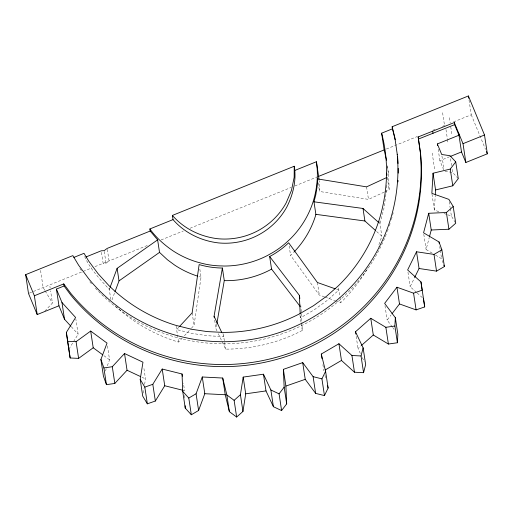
<?xml version="1.0" encoding="UTF-8"?>
<svg xmlns="http://www.w3.org/2000/svg" width="513" height="513" viewBox="0 0 513 513"><rect width="100%" height="100%" fill="white"/><g stroke="black" fill="none" stroke-linecap="round" stroke-linejoin="round"><path stroke-width="0.38" stroke-dasharray="2.56 1.92" d="M384.179 192.131L368.481 199.397L319.503 191.464L319.233 180.691M386.539 190.092L383.916 208.438L379.928 223.63M386.674 187.829L386.892 184.064M438.833 211.638L434.396 210.074L435.242 195.363M191.368 328.269L194.042 325.389L201.045 277.11L199.621 267.703M143.236 392.996L143.986 388.303M144.621 384.391L145.5 378.908L143.659 366.75M216.973 330.898L215.973 328.801L216.781 324.133M432.158 253.127L426.104 249.536L429.259 237.513M109.833 288.03L109.295 289.486C100.08 279.264 89.858 268.831 84.44 256.102M112.001 299.842L114.7 292.551M105.389 371.002L106.223 368.764M107.339 365.788L109.564 359.837L107.268 344.633M416.537 292.416L410.156 286.69L414.26 278.29M68.889 349.109L73.096 342.338M73.513 341.658L78.143 334.213L75.841 319.009M392.278 326.948L387.161 320.106L390.957 315.136M178.781 327.268L176.639 329.577L192.061 333.424L207.803 335.765L223.706 336.579L222.379 333.777M115.746 306.389A162.39 159.671 -8.6 0 0 178.537 342.113L182.275 338.08M184.417 335.771L190.83 328.846M44.849 311.128L52.429 303.023L50.588 290.858M324.479 296.88L319.304 295.046L290.55 255.333L291.935 254.102A92.795 91.237 -8.6 0 0 293.539 252.505M360.338 353.393L358.01 348.494L360.947 345.897M101.478 252.37L103.139 263.342L106.037 263.201L109.077 260.944L107.179 248.407M384.897 191.804L389.181 189.823L388.521 174.163L387.315 165.75M29.228 293.173L82.401 271.71M83.138 271.409L92.026 267.824M94.988 266.632L148.456 245.047M161.088 239.949L183.378 230.953M190.066 228.253L291.121 187.463M294.84 185.963L317.874 176.664M386.366 149.02L417.364 136.509M432.863 130.257L435.075 129.359M442.456 126.384L444.668 125.486M453.524 121.914L471.242 114.765L468.985 99.875M443.655 169.803L439.878 160.659L449.253 156.875M444.995 171.323L452.594 172.439L458.263 178.614M199.243 276.661L201.045 277.11M183.032 390.322L184.558 390.701L183.41 383.102M444.008 213.472L446.964 214.517M447.702 214.774L451.402 216.082L455.339 222.584M336.637 289.319L338.856 290.101L326.967 300.599L314.097 309.903L300.374 317.925L300.233 314.809M325.223 297.142L334.835 300.547M335.573 300.81L340.747 302.644A162.39 159.671 -8.6 0 0 367.872 267.812M141.954 377.241L145.5 378.908M435.518 255.115L441.578 258.699L443.117 262.983M103.908 355.663L109.564 359.837M376.574 231.466L381.826 236.172A162.39 159.671 -8.6 0 1 378.139 246.548M417.114 292.936L422.917 298.136M71.32 326.723L78.143 334.213M392.746 327.57L394.138 329.436M79.874 268.575L82.58 272.211M44.759 290.243L43.143 287.556L40.303 268.748M45.163 290.916L52.429 303.023M362.332 357.599L364.326 361.8M218.301 333.707L225.605 349.122A162.39 159.671 -8.6 0 0 302.266 330.462L301.92 322.683M471.242 114.765L485.529 149.386M324.941 375.279L325.684 378.28M449.382 117.689L450.183 123.005M450.76 126.807L451.908 134.406M450.529 158.754L451.562 165.596M452.139 169.399L452.594 172.439M445.983 129.577L447.362 138.702M447.477 139.459L447.939 142.499M442.591 112.725L444.431 124.883M449.215 201.641L450.138 207.72M450.254 208.483L451.402 216.082M441.937 156.01L443.892 168.931M438.16 149.257L439.878 160.659M432.183 153.092L434.71 169.816M431.978 194.113L434.396 210.074M439.737 246.541L440.192 249.581M440.308 250.344L441.578 258.699M423.802 234.338L426.104 249.536M407.97 272.249L410.156 286.69M387.373 166.565L388.521 174.163M387.283 177.28L389.181 189.823M379.614 221.539L381.826 236.172M384.981 305.665L387.161 320.106M366.583 186.86L368.481 199.397M356.169 336.336L358.01 348.494M338.535 288.011L339.798 296.373M339.92 297.155L340.747 302.644M318.201 182.846L319.503 191.464M317.406 282.503L319.304 295.046M322.895 364.692L323.818 370.771M300.791 304.773L301.888 321.907M299.951 315.136L301.086 322.626M301.202 323.408L302.266 330.462M289.127 245.926L290.55 255.333M223.283 333.79L225.605 349.122M214.671 320.176L215.973 328.801M192.144 312.847L194.042 325.389M176.113 326.088L178.537 342.113M104.261 251.447L106.037 263.201M109.083 288.094L110.834 299.675M49.902 286.299L50.133 287.819M184.751 395.446L184.872 398.614M393.202 212.76A173.99 171.073 -8.6 0 1 391.073 220.494M390.136 223.521A173.99 171.073 -8.6 0 1 389.168 226.432M388.155 229.324A173.99 171.073 -8.6 0 1 387.353 231.478M386.251 234.338A173.99 171.073 -8.6 0 1 377.074 253.755M376.702 254.422A173.99 171.073 -8.6 0 1 94.559 287.254M91.506 283.811A173.99 171.073 -8.6 0 1 89.525 281.47"/><path stroke-width="0.77" d="M294.231 166.25L294.167 177.338L291.435 190.503L286.145 202.898A69.595 68.428 -8.6 0 1 217.775 238.725C200.468 236.698 183.878 228.67 172.394 215.428L294.231 166.25C296.649 180.236 293.077 194.562 286.78 207.079A69.595 68.428 -8.6 0 1 218.41 242.905C201.102 240.873 184.507 232.851 173.028 219.609L172.394 215.428M355.823 334.053L355.483 331.776L370.764 318.278L373.291 335.002L388.386 344.031L397.415 342.748L394.882 326.024L395.337 317.694L384.635 303.382L396.959 287.229L413.568 293.179L422.18 290.191L420.968 281.938L407.623 269.973L416.524 251.774L434.011 254.416L441.873 249.831L439.045 241.982L423.571 232.819L428.701 213.28L446.393 212.51L453.203 206.515L448.875 199.365L431.863 193.356L433.03 173.227L450.241 169.078L455.736 161.89L450.068 155.715L441.706 154.49L437.352 143.941L458.975 135.214L454.621 124.659L454.306 122.569L418.153 136.945L420.314 152.092A197.184 193.882 -8.6 0 1 298.034 349.975A197.184 193.882 -8.6 0 1 70.679 293.218L63.747 283.901L34.358 295.764L37.205 314.572L58.957 305.793L56.424 289.075L64.061 285.991L70.993 295.308A197.184 193.882 -8.6 0 0 298.348 352.065A197.184 193.882 -8.6 0 0 420.634 154.182L418.153 136.945M397.415 342.748L397.864 334.412L395.337 317.694M386.565 177.613L366.583 186.86L317.611 178.928L317.194 186.039L315.79 194.902L313.982 201.808L315.873 214.344L315.412 216.12A92.795 91.237 -8.6 0 1 294.064 251.966M458.66 133.124L461.501 151.931L465.855 162.486L487.35 153.81L484.503 134.996L468.395 95.957L392.156 126.724L392.471 128.814L381.621 133.194C389.143 161.403 387.841 191.625 379.299 219.449A162.39 159.671 -8.6 0 1 338.221 285.921L326.332 296.418L313.469 305.722L299.739 313.744A162.39 159.671 -8.6 0 1 223.072 332.398L207.169 331.59L191.432 329.243L176.01 325.396A162.39 159.671 -8.6 0 1 108.66 285.305L98.054 273.666L88.659 261.046L84.023 253.319L73.891 257.404M435.287 194.594L435.556 189.945L433.03 173.227M56.424 289.075L61.977 302.523L75.61 317.489L66.363 332.392L67.62 341.267L76.084 341.664L90.679 331.065L107.037 343.114L100.907 359.491L103.902 367.943L112.296 366.712L124.524 353.521L142.973 362.191L140.203 379.408L144.82 387.123L152.81 384.301L162.204 369.033L182.032 373.983L182.724 391.387L185.251 408.104L191.317 414.773L198.602 410.477L196.075 393.76L202.269 376.991L222.713 378.036L225.245 394.754L229.375 411.676L236.647 417.043L242.957 411.439L240.424 394.715L243.181 377.1L263.464 374.201L270.87 389.983L273.403 406.706L281.605 410.567L286.684 403.866L285.895 386.077L283.368 369.354L302.702 362.614L313.11 376.657L315.636 393.381L324.46 395.594L328.115 388.046L325.588 371.329L321.285 354.047L338.933 343.736L351.937 355.496L361.037 355.971L363.563 372.695L354.464 372.22L341.466 360.453L338.933 343.736M242.957 411.439L245.708 393.824L243.181 377.1M214.312 317.823L214.075 316.258L222.386 268.03A83.305 81.907 -8.6 0 1 199.147 264.573L192.144 312.847L179.313 326.691M216.909 323.35L224.277 280.566L222.386 268.03M361.037 355.971L363.127 347.878L355.483 331.776M363.563 372.695L365.654 364.596L363.127 347.878M429.458 236.762L431.234 230.004L428.701 213.28M110.103 287.299L117.118 268.35L157.626 239.853L150.187 231.042L149.867 228.958L173.028 219.609M114.97 291.82L119.016 280.887L117.118 268.35M198.602 410.477L204.796 393.715L202.269 376.991M324.46 395.594L321.933 378.87L325.588 371.329M414.607 277.591L419.057 268.498L416.524 251.774M140.203 379.408L142.729 396.132L147.346 403.84L155.343 401.025L164.731 385.75L162.204 369.033M281.605 410.567L279.078 393.849L284.157 387.142L283.368 369.354M435.556 189.945L452.774 185.796L458.263 178.614L455.736 161.89M391.906 313.892L399.492 303.946L396.959 287.229M100.907 359.491L103.44 376.209L106.435 384.667L114.822 383.435L127.051 370.245L124.524 353.521M236.647 417.043L234.12 400.326L240.424 394.715M361.537 345.377L373.291 335.002M431.234 230.004L448.92 229.234L455.73 223.232L453.203 206.515M67.62 341.267L70.146 357.984L78.611 358.388L93.212 347.788L90.679 331.065M119.016 280.887L159.517 252.396L157.626 239.853M191.317 414.773L188.784 398.056L196.075 393.76M335.156 288.793L317.406 282.503L288.652 242.79A83.305 81.907 -8.6 0 1 269.658 256.526L271.55 269.062L269.947 270.005A92.795 91.237 -8.6 0 1 226.137 280.662L224.277 280.566M419.057 268.498L436.537 271.133L444.399 266.555L441.873 249.831M325.171 369.976L341.466 360.453M37.205 314.572L28.497 293.468L25.65 274.66L72.852 255.609L78.656 265.272L88.717 278.79A173.99 171.073 -8.6 0 0 289.326 328.871A173.99 171.073 -8.6 0 0 397.222 154.266M294.86 170.431L316.406 161.736L319.028 179.249M86.094 256.917L101.241 250.799L104.139 250.665L107.179 248.407L150.187 231.042M318.618 176.369L384.147 149.918L381.621 133.194M418.467 139.036L454.621 124.659M465.855 162.486L463.015 143.672L484.503 134.996M449.972 156.587L461.501 151.931M285.895 386.077L305.235 379.338L315.636 393.381M399.492 303.946L416.101 309.897L424.706 306.909L423.494 298.656M370.764 318.278L385.859 327.307L394.882 326.024M245.708 393.824L265.99 390.919L273.403 406.706M204.796 393.715L225.245 394.754M313.982 201.808L363.005 208.458L378.761 222.584M315.873 214.344L364.903 221L375.407 230.414M164.731 385.75L183.032 390.322M313.11 376.657L321.933 378.87M270.87 389.983L279.078 393.849M127.051 370.245L140.536 376.574M93.212 347.788L102.645 354.74M222.713 378.036L226.849 394.959L234.12 400.326M159.517 252.396L167.456 259.79L174.728 265.144A92.795 91.237 -8.6 0 0 197.8 276.212M58.957 305.793L64.503 319.24L70.8 326.153M182.724 391.387L188.784 398.056M269.658 256.526L299.368 295.366L299.842 298.502M271.55 269.062L300.304 306.652M149.867 228.958C155.99 237.474 163.903 244.579 172.515 250.511A92.795 91.237 -8.6 0 0 197.03 262.028L198.832 262.483A83.305 81.907 -8.6 0 0 222.065 265.939L223.924 266.035A92.795 91.237 -8.6 0 0 267.735 255.371L269.338 254.435A83.305 81.907 -8.6 0 0 288.338 240.7L289.723 239.475A92.795 91.237 -8.6 0 0 313.199 201.494C317.072 188.675 318.477 175.004 316.406 161.736M214.075 316.258L221.712 332.373M486.439 151.598L487.35 153.81M454.306 122.569L463.015 143.672M25.65 274.66L34.358 295.764M443.886 265.125L444.399 266.555M327.557 385.795L328.115 388.046M392.156 126.724L394.85 137.644L397.312 154.791M392.471 128.814L395.164 139.735M384.147 149.918L386.526 160.229M468.395 95.957L468.747 98.304M450.241 169.078L452.774 185.796M437.352 143.941L437.583 145.461M446.393 212.51L448.92 229.234M432.683 131.296L432.998 133.386M439.045 241.982L439.275 243.502M434.011 254.416L436.537 271.133M420.968 281.938L424.706 306.909M413.568 293.179L416.101 309.897M386.648 173.105L386.962 175.189M385.859 327.307L388.386 344.031M363.005 208.458L364.903 221M351.937 355.496L354.464 372.22M317.611 178.928L317.848 180.493M321.285 354.047L321.978 358.613M302.702 362.614L305.235 379.338M284.157 387.142L286.684 403.866M263.464 374.201L265.99 390.919M226.849 394.959L229.375 411.676M182.032 373.983L182.378 376.26M152.81 384.301L155.343 401.025M144.82 387.123L147.346 403.84M112.296 366.712L114.822 383.435M103.902 367.943L106.435 384.667M76.084 341.664L78.611 358.388M63.747 283.901L64.061 285.991M61.977 302.523L64.503 319.24M66.363 332.392L70.146 357.984M299.368 295.366L300.201 314.033M185.161 405.732L185.251 408.104M397.537 156.356A173.99 171.073 -8.6 0 1 398.043 163.538M398.216 168.335A173.99 171.073 -8.6 0 1 398.242 173.131M398.037 180.332A173.99 171.073 -8.6 0 1 397.947 181.929"/></g></svg>
